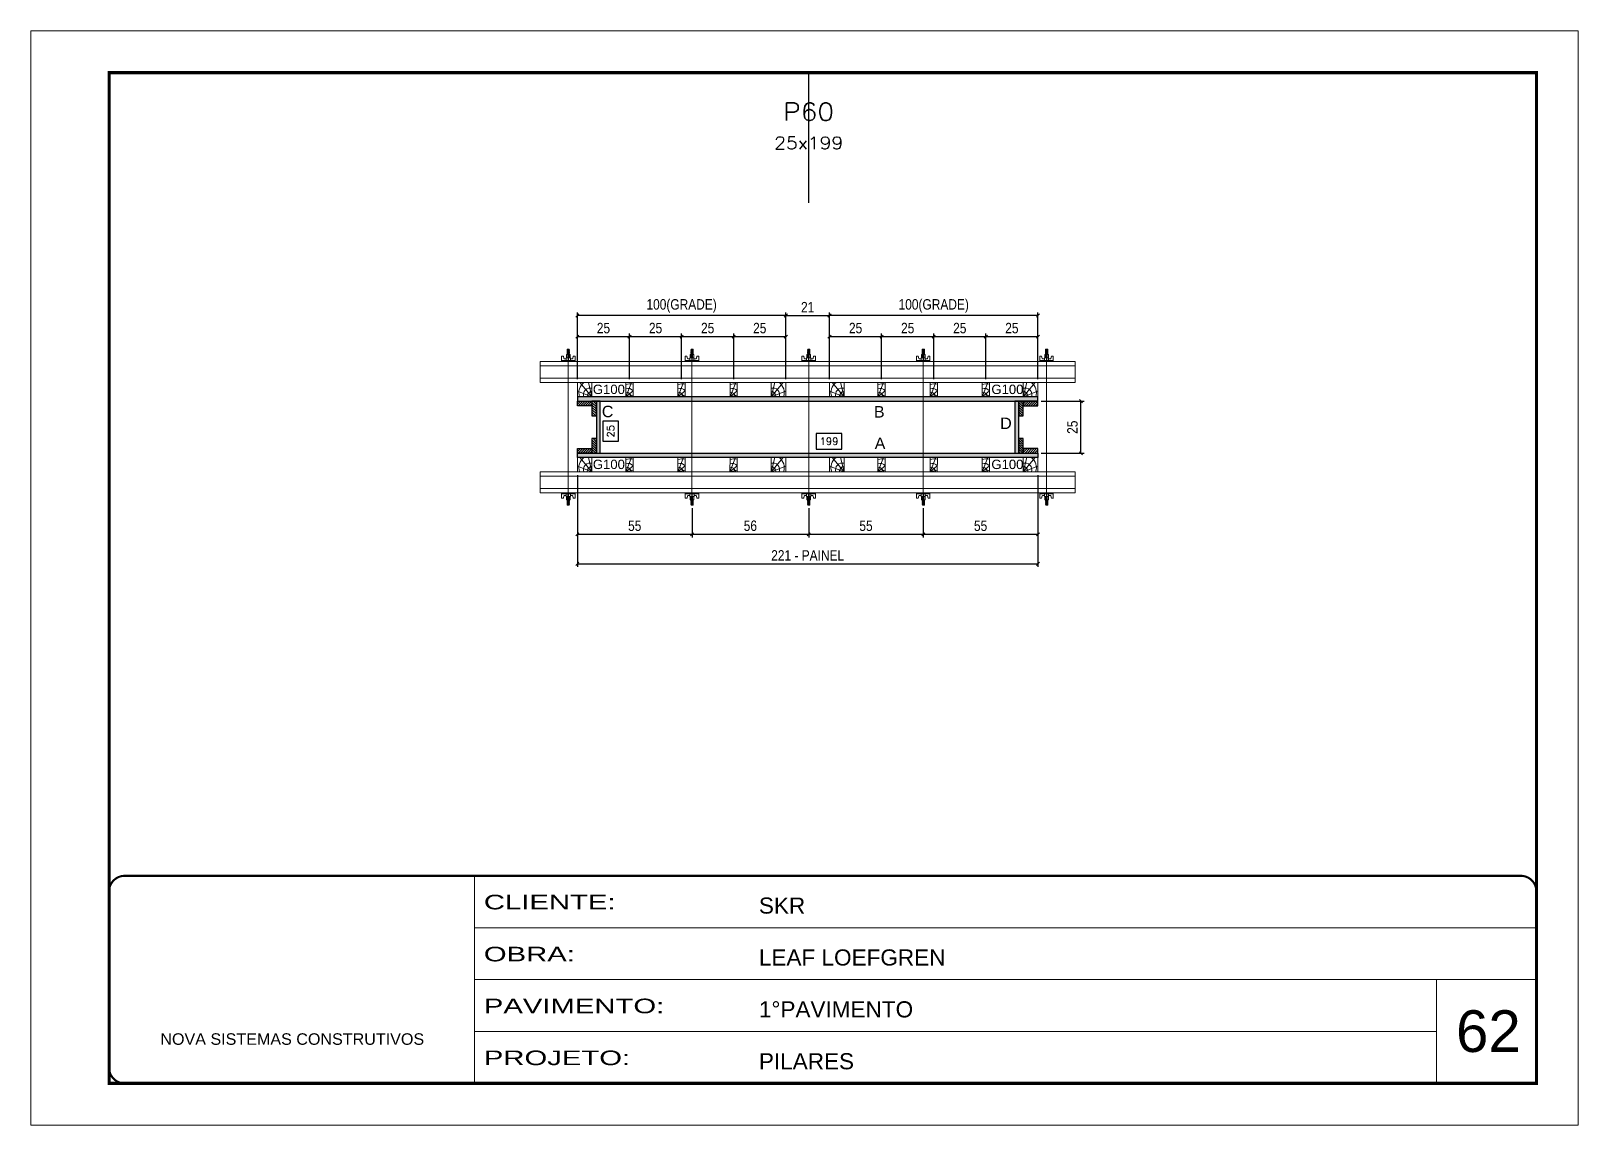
# Model space of a CAD drawing. Extents: x 14400 to 27878, y -21631 to 6985.
# Drawn here: x 15998 to 17483, y -11294 to -10244 of the extents above; entities that cross this region are included whole.
import ezdxf
from ezdxf.enums import TextEntityAlignment as Align

# ---------------------------------------------------------------- set-up
doc = ezdxf.new("R2010")
doc.units = 0
for name, pattern in [('CONTINUO', [0]), ('DASHED', [0.75, 0.5, -0.25]), ('HIDDEN', [0.375, 0.25, -0.125])]:
    doc.linetypes.add(name, pattern=pattern)
for name, color, linetype, lineweight in [('CARIMBO', 255, 'Continuous', 9), ('Folhas', 255, 'Continuous', 9), ('Hachura', 251, 'Continuous', 9), ('Madeira', 126, 'Continuous', 18), ('Perfil Metálico', 224, 'Continuous', 18), ('SARRAFO DE PRESSAO', 251, 'DASHED', 9), ('Texto Seção', 7, 'Continuous', 15)]:
    doc.layers.add(name, color=color, linetype=linetype, lineweight=lineweight)
for name, color, linetype in [('CHAPA', 1, 'Continuous'), ('COTA', 241, 'Continuous'), ('SARRAFO', 251, 'Continuous'), ('Texto de Titulo', 7, 'Continuous'), ('Texto Qtd Sarr', 242, 'Continuous'), ('TEXTO_GERAL', 7, 'Continuous')]:
    doc.layers.add(name, color=color, linetype=linetype)
doc.styles.add('ARIAL', font='arial.ttf')
doc.styles.add('COTA TECNICA 2X', font='techl___.ttf', dxfattribs={"height": 10})
doc.styles.add('ROMANS', font='romans.shx')
doc.styles.add('SANSSERIF', font='sas_____.pfb')
doc.styles.add('Tecnologia', font='')
doc.styles.get('Tecnologia').set_extended_font_data('Forgotten Futurist')
doc.dimstyles.new('SECAO PILAR', dxfattribs={"dimtxt": 10, "dimasz": 3, "dimexe": 3, "dimexo": 3, "dimgap": 3, "dimtad": 1, "dimdec": 1, "dimlfac": 0.5, "dimzin": 12, "dimdsep": 46, "dimtxsty": 'COTA TECNICA 2X', "dimblk1": 'OBLIQUE', "dimblk2": 'OBLIQUE', "dimsah": 1, "dimcen": 0.9, "dimclrd": 256, "dimclre": 256, "dimclrt": 256, "dimadec": 1, "dimazin": 3, "dimtfac": 1, "dimtdec": 1, "dimtmove": 0, "dimatfit": 3, "dimfxl": 1, "dimtolj": 1, "dimtzin": 12, "dimarcsym": 0})
doc.dimstyles.new('SECÇÃO 2', dxfattribs={"dimtxt": 7, "dimasz": 6, "dimexe": 0.18, "dimexo": 2, "dimgap": -4, "dimtad": 3, "dimdec": 1, "dimlfac": 0.5, "dimzin": 12, "dimdsep": 46, "dimtxsty": 'ROMANS', "dimblk": 'ARCHTICK', "dimcen": 0.09, "dimse1": 1, "dimse2": 1, "dimsd1": 1, "dimsd2": 1, "dimclrd": 180, "dimclre": 5, "dimclrt": 1, "dimadec": 0, "dimazin": 3, "dimtfac": 1, "dimtdec": 1, "dimtofl": 0, "dimtmove": 0, "dimatfit": 3, "dimldrblk": 'ARCHTICK', "dimfxl": 1, "dimtolj": 1, "dimtzin": 0, "dimarcsym": 0})

# ---------------------------------------------------------------- blocks, each defined once
blk = doc.blocks.new('9999999999')
at = {"color": 30, "linetype": 'CONTINUO'}
for p, q in [((98564.6, 34230.2), (98564.6, 34429.4)), ((98564.6, 34379.6), (99584, 34379.6)), ((98564.6, 34329.8), (99488, 34329.8)), ((99584, 34329.8), (99488, 34329.8)), ((99488, 34329.8), (99488, 34230.2)), ((98564.6, 34280), (99488, 34280))]:
    blk.add_line(p, q, dxfattribs=at)
at = {"color": 30, "linetype": 'CONTINUO', "const_width": 2}
blk.add_lwpolyline([(99584, 34230.2), (99584, 34414.4, 0.414214), (99569, 34429.4), (98229, 34429.4, 0.414214), (98214, 34414.4), (98214, 34245.2, 0.414214), (98229, 34230.2), (99584, 34230.2)], format="xyb", dxfattribs=at)
at = {"layer": 'Folhas'}
blk.add_lwpolyline([(98139, 34190.2), (99624, 34190.2), (99624, 35240.2), (98139, 35240.2)], close=True, dxfattribs=at)
at = {"layer": 'Folhas', "color": 30, "const_width": 3}
blk.add_lwpolyline([(98214, 34230.2), (99584, 34230.2), (99584, 35200.2), (98214, 35200.2)], close=True, dxfattribs=at)
at = {"color": 7, "linetype": 'Continuous', "ltscale": 5, "style": 'ARIAL'}
for s, height, p in [('SKR', 15.48, (98837.7, 34393.1)), ('LEAF LOEFGREN', 15.483, (98837.7, 34343.3)), ('1°PAVIMENTO', 15.483, (98837.7, 34293.5)), ('NOVA SISTEMAS CONSTRUTIVOS', 11.059, (98263.2, 34267.2)), ('PILARES', 15.48, (98837.7, 34243.7))]:
    blk.add_text(s, height=height, dxfattribs=at).set_placement(p)
at = {"layer": 'Folhas', "color": 7, "style": 'Tecnologia', "width": 1.5}
for s, p in [('CLIENTE:', (98573.7, 34397.2)), ('OBRA:', (98573.7, 34347.3)), ('PAVIMENTO:', (98573.7, 34297.5)), ('PROJETO:', (98573.7, 34247.7))]:
    blk.add_text(s, height=14, dxfattribs=at).set_placement(p)
blk = doc.blocks.new('*D1846')
at = {"layer": 'COTA', "color": 180, "lineweight": -2, "transparency": 16777216}
for p, q in [((16562.4, -10618.4), (16547.4, -10618.4)), ((16547.4, -10618.4), (16547.4, -10637.7)), ((16562.4, -10637.7), (16562.4, -10618.4)), ((16547.4, -10637.7), (16562.4, -10637.7))]:
    blk.add_line(p, q, dxfattribs=at)
at = {"layer": 'Defpoints', "color": 0, "transparency": 16777216}
for p in [(16562.3, -10599.2), (16562.3, -10649.2), (16566.4, -10649.2)]:
    blk.add_point(p, dxfattribs=at)
at = {"layer": 'COTA', "color": 1, "transparency": 16777216, "insert": (16554.9, -10628.1), "char_height": 7, "attachment_point": 5, "rotation": 90, "style": 'ROMANS'}
blk.add_mtext('\\A1;25', dxfattribs=at)
blk = doc.blocks.new('_ArchTick')
at = {"color": 0, "linetype": 'ByBlock', "const_width": 0.15}
blk.add_lwpolyline([(-0.5, -0.5), (0.5, 0.5)], dxfattribs=at)
blk = doc.blocks.new('*D1847')
at = {"layer": 'COTA', "color": 180, "lineweight": -2, "transparency": 16777216}
for p, q in [((16776.8, -10630.2), (16752.1, -10630.2)), ((16752.1, -10630.2), (16752.1, -10645.2)), ((16776.8, -10645.2), (16776.8, -10630.2)), ((16752.1, -10645.2), (16776.8, -10645.2))]:
    blk.add_line(p, q, dxfattribs=at)
at = {"layer": 'Defpoints', "color": 0, "transparency": 16777216}
for p in [(16545, -10649.2), (16943, -10649.2), (16943, -10649.2)]:
    blk.add_point(p, dxfattribs=at)
at = {"layer": 'COTA', "color": 1, "transparency": 16777216, "insert": (16764.5, -10637.7), "char_height": 7, "attachment_point": 5, "style": 'ROMANS'}
blk.add_mtext('\\A1;199', dxfattribs=at)
blk = doc.blocks.new('_Oblique')
at = {"color": 0, "linetype": 'ByBlock', "lineweight": -2}
blk.add_line((-0.5, -0.5), (0.5, 0.5), dxfattribs=at)
blk = doc.blocks.new('*D1848')
at = {"layer": 'COTA', "lineweight": -2, "transparency": 16777216}
for p, q in [((16523, -10670.1), (16523, -10758.3)), ((16965, -10670.1), (16965, -10758.3)), ((16523, -10755.3), (16965, -10755.3))]:
    blk.add_line(p, q, dxfattribs=at)
at = {"layer": 'Defpoints', "color": 0, "transparency": 16777216}
for p in [(16523, -10667.1), (16965, -10667.1), (16965, -10755.3)]:
    blk.add_point(p, dxfattribs=at)
at = {"layer": 'COTA', "lineweight": -2, "transparency": 16777216, "xscale": 3, "yscale": 3, "zscale": 3, "rotation": 180}
blk.add_blockref('_Oblique', (16523, -10755.3), dxfattribs=at)
at = {"layer": 'COTA', "lineweight": -2, "transparency": 16777216, "xscale": 3, "yscale": 3, "zscale": 3}
blk.add_blockref('_Oblique', (16965, -10755.3), dxfattribs=at)
at = {"layer": 'COTA', "transparency": 16777216, "insert": (16744, -10747.2), "char_height": 10, "attachment_point": 5, "style": 'COTA TECNICA 2X'}
blk.add_mtext('\\A1;221 - PAINEL', dxfattribs=at)
blk = doc.blocks.new('*D1849')
at = {"layer": 'COTA', "lineweight": -2, "transparency": 16777216}
for p, q in [((16523, -10670.2), (16523, -10729.9)), ((16633, -10701.9), (16633, -10729.9)), ((16523, -10726.9), (16633, -10726.9))]:
    blk.add_line(p, q, dxfattribs=at)
at = {"layer": 'Defpoints', "color": 0, "transparency": 16777216}
for p in [(16523, -10667.2), (16633, -10698.9), (16633, -10726.9)]:
    blk.add_point(p, dxfattribs=at)
at = {"layer": 'COTA', "lineweight": -2, "transparency": 16777216, "xscale": 3, "yscale": 3, "zscale": 3, "rotation": 180}
blk.add_blockref('_Oblique', (16523, -10726.9), dxfattribs=at)
at = {"layer": 'COTA', "lineweight": -2, "transparency": 16777216, "xscale": 3, "yscale": 3, "zscale": 3}
blk.add_blockref('_Oblique', (16633, -10726.9), dxfattribs=at)
at = {"layer": 'COTA', "transparency": 16777216, "insert": (16578, -10718.8), "char_height": 10, "attachment_point": 5, "style": 'COTA TECNICA 2X'}
blk.add_mtext('\\A1;55', dxfattribs=at)
blk = doc.blocks.new('*D1850')
at = {"layer": 'COTA', "lineweight": -2, "transparency": 16777216}
for p, q in [((16965, -10670.2), (16965, -10729.9)), ((16855, -10701.9), (16855, -10729.9)), ((16855, -10726.9), (16965, -10726.9))]:
    blk.add_line(p, q, dxfattribs=at)
at = {"layer": 'Defpoints', "color": 0, "transparency": 16777216}
for p in [(16965, -10667.2), (16855, -10698.9), (16965, -10726.9)]:
    blk.add_point(p, dxfattribs=at)
at = {"layer": 'COTA', "lineweight": -2, "transparency": 16777216, "xscale": 3, "yscale": 3, "zscale": 3, "rotation": 180}
blk.add_blockref('_Oblique', (16855, -10726.9), dxfattribs=at)
at = {"layer": 'COTA', "lineweight": -2, "transparency": 16777216, "xscale": 3, "yscale": 3, "zscale": 3}
blk.add_blockref('_Oblique', (16965, -10726.9), dxfattribs=at)
at = {"layer": 'COTA', "transparency": 16777216, "insert": (16910, -10718.8), "char_height": 10, "attachment_point": 5, "style": 'COTA TECNICA 2X'}
blk.add_mtext('\\A1;55', dxfattribs=at)
blk = doc.blocks.new('C')
at = {"layer": 'Hachura', "color": 0}
for p, q in [((0, 3.22), (0, -3.22)), ((0.45, 3.22), (0, 3.22)), ((0.46, 3.16), (0, 3.16)), ((0.46, 3.05), (0, 3.05)), ((0.46, 2.88), (0, 2.88)), ((0, 2.75), (0, -1.16)), ((0.46, 2.65), (0, 2.65)), ((0.46, 2.23), (0, 2.23)), ((0.46, 1.51), (0, 1.51)), ((0.39, 0.49), (0.17, 0.49)), ((0.45, -3.23), (0.45, 3.22)), ((0.45, 3.22), (2.58, 3.22)), ((1.74, 0.97), (0.45, 0.97)), ((1.45, 0.1), (0.45, 0.1)), ((1.35, 1.94), (1.35, 0.96)), ((2.58, 2.39), (1.47, 2.09)), ((1.74, -0.97), (1.74, 0.97)), ((1.74, 0.97), (1.74, 0.84)), ((1.74, 0.97), (1.74, 0.84)), ((1.74, 0.84), (3.35, 0.84)), ((3.35, 0.45), (1.74, 0.45)), ((2.58, 3.22), (2.58, 2.39)), ((3.32, 0.84), (3.32, -0.84)), ((3.35, 0.84), (3.35, -0.84)), ((3.68, 0.45), (3.35, 0.45)), ((3.84, -0.52), (3.35, 0.45)), ((3.35, 0.06), (3.67, -0.57)), ((3.68, 0.45), (4.16, -0.52)), ((3.72, 0.5), (4.25, -0.57)), ((4.37, -0.55), (3.83, 0.53)), ((4.15, 0.45), (3.93, 0.45)), ((4.42, -0.52), (3.93, 0.45)), ((4.15, 0.45), (4.26, 0.45)), ((4.26, 0.45), (4.74, -0.52)), ((4.3, 0.5), (4.83, -0.57)), ((4.95, -0.55), (4.41, 0.53)), ((4.51, 0.45), (4.84, 0.45)), ((5, -0.52), (4.51, 0.45)), ((4.84, 0.45), (5.32, -0.52)), ((4.88, 0.5), (5.41, -0.57)), ((5.53, -0.55), (4.99, 0.53)), ((5.58, -0.52), (5.09, 0.45)), ((5.42, 0.45), (5.09, 0.45)), ((5.58, -0.52), (5.09, 0.45)), ((5.42, 0.45), (5.74, -0.19)), ((5.46, 0.5), (5.74, -0.07)), ((5.74, 0.19), (5.57, 0.53)), ((5.74, 0.32), (5.68, 0.45)), ((5.68, 0.45), (5.74, 0.45)), ((5.74, 0.45), (5.9, 0.29)), ((5.74, 0.45), (5.74, -0.52)), ((5.9, -0.36), (5.9, 0.29)), ((0.45, 0), (0, 0)), ((0.46, -1.52), (0, -1.52)), ((0.46, -2.23), (0, -2.23)), ((0.46, -2.65), (0, -2.65)), ((0.46, -2.88), (0, -2.88)), ((0.46, -3.05), (0, -3.05)), ((0.46, -3.16), (0, -3.16)), ((0, -3.22), (2.57, -3.22)), ((0.08, -0.48), (0.29, -0.48)), ((0.29, -0.48), (0.4, -0.48)), ((0.45, 0), (0.45, -0.97)), ((0.45, -0.16), (1.45, -0.16)), ((0.45, -0.65), (0.45, -0.32)), ((0.45, -3.23), (0.45, -0.65)), ((0.45, -0.97), (1.74, -0.97)), ((1.35, -1.94), (1.35, -0.97)), ((2.58, -2.39), (1.47, -2.1)), ((3.35, -0.32), (1.74, -0.32)), ((3.35, -0.84), (1.74, -0.84)), ((2.58, -3.23), (2.58, -2.39)), ((3.35, -0.07), (3.58, -0.52)), ((3.35, -0.52), (3.58, -0.52)), ((3.84, -0.52), (4.16, -0.52)), ((4.42, -0.52), (4.74, -0.52)), ((4.63, -0.52), (4.74, -0.52)), ((5, -0.52), (5.32, -0.52)), ((5.58, -0.52), (5.74, -0.52)), ((5.74, -0.52), (5.9, -0.36)), ((5.74, -0.52), (5.74, -0.52))]:
    blk.add_line(p, q, dxfattribs=at)
for centre, radius, start, end in [((1.52, 1.94), 0.161, 104.74356, 180), ((1.44, -0.03), 0.129, 272.69497, 87.30503), ((3.81, 0.39), 0.143, 25.56881, 154.43119), ((4.39, 0.39), 0.143, 25.56881, 154.43119), ((4.97, 0.39), 0.143, 25.56881, 154.43119), ((5.55, 0.39), 0.143, 25.56881, 154.43119), ((0.17, -0.37), 0.174, 221.74404, 317.85924), ((1.52, -1.94), 0.161, 180, 255.25644), ((3.71, -0.4), 0.174, 222.14076, 318.25596), ((4.29, -0.4), 0.174, 222.14076, 318.25596), ((4.87, -0.4), 0.174, 222.14076, 318.25596), ((5.45, -0.4), 0.174, 222.14076, 318.25596), ((5.61, -0.4), 0.174, 317.85924, 318.25596)]:
    blk.add_arc(centre, radius, start, end, dxfattribs=at)
blk = doc.blocks.new('*D1855')
at = {"layer": 'COTA', "lineweight": -2, "transparency": 16777216}
for p, q in [((16745, -10701.9), (16745, -10729.9)), ((16855, -10701.9), (16855, -10729.9)), ((16745, -10726.9), (16855, -10726.9))]:
    blk.add_line(p, q, dxfattribs=at)
at = {"layer": 'Defpoints', "color": 0, "transparency": 16777216}
for p in [(16745, -10698.9), (16855, -10698.9), (16855, -10726.9)]:
    blk.add_point(p, dxfattribs=at)
at = {"layer": 'COTA', "lineweight": -2, "transparency": 16777216, "xscale": 3, "yscale": 3, "zscale": 3, "rotation": 180}
blk.add_blockref('_Oblique', (16745, -10726.9), dxfattribs=at)
at = {"layer": 'COTA', "lineweight": -2, "transparency": 16777216, "xscale": 3, "yscale": 3, "zscale": 3}
blk.add_blockref('_Oblique', (16855, -10726.9), dxfattribs=at)
at = {"layer": 'COTA', "transparency": 16777216, "insert": (16800, -10718.8), "char_height": 10, "attachment_point": 5, "style": 'COTA TECNICA 2X'}
blk.add_mtext('\\A1;55', dxfattribs=at)
blk = doc.blocks.new('*D1856')
at = {"layer": 'COTA', "lineweight": -2, "transparency": 16777216}
for p, q in [((16968, -10599.2), (17009.3, -10599.2)), ((17006.3, -10649.2), (17006.3, -10599.2)), ((16968, -10649.2), (17009.3, -10649.2))]:
    blk.add_line(p, q, dxfattribs=at)
at = {"layer": 'Defpoints', "color": 0, "transparency": 16777216}
for p in [(16965, -10599.2), (17006.3, -10599.2), (16965, -10649.2)]:
    blk.add_point(p, dxfattribs=at)
at = {"layer": 'COTA', "lineweight": -2, "transparency": 16777216, "xscale": 3, "yscale": 3, "zscale": 3}
for p, rotation in [((17006.3, -10599.2), 90), ((17006.3, -10649.2), 270)]:
    blk.add_blockref('_Oblique', p, dxfattribs=dict(at, rotation=rotation))
at = {"layer": 'COTA', "transparency": 16777216, "insert": (16998.2, -10624.2), "char_height": 10, "attachment_point": 5, "rotation": 90, "style": 'COTA TECNICA 2X'}
blk.add_mtext('\\A1;25', dxfattribs=at)
blk = doc.blocks.new('*D1857')
at = {"layer": 'COTA', "lineweight": -2, "transparency": 16777216}
for p, q in [((16633, -10701.9), (16633, -10729.9)), ((16745, -10701.9), (16745, -10729.9)), ((16633, -10726.9), (16745, -10726.9))]:
    blk.add_line(p, q, dxfattribs=at)
at = {"layer": 'Defpoints', "color": 0, "transparency": 16777216}
for p in [(16633, -10698.9), (16745, -10698.9), (16745, -10726.9)]:
    blk.add_point(p, dxfattribs=at)
at = {"layer": 'COTA', "lineweight": -2, "transparency": 16777216, "xscale": 3, "yscale": 3, "zscale": 3, "rotation": 180}
blk.add_blockref('_Oblique', (16633, -10726.9), dxfattribs=at)
at = {"layer": 'COTA', "lineweight": -2, "transparency": 16777216, "xscale": 3, "yscale": 3, "zscale": 3}
blk.add_blockref('_Oblique', (16745, -10726.9), dxfattribs=at)
at = {"layer": 'COTA', "transparency": 16777216, "insert": (16689, -10718.8), "char_height": 10, "attachment_point": 5, "style": 'COTA TECNICA 2X'}
blk.add_mtext('\\A1;56', dxfattribs=at)
blk = doc.blocks.new('PONTALETE')
at = {"layer": 'Madeira'}
for q in [(2.71, 7), (7, 5.76), (7, 1.74)]:
    blk.add_line((0, 0), q, dxfattribs=at)
blk.add_lwpolyline([(0, 0), (7, 0), (7, 7), (0, 7)], close=True, dxfattribs=at)
for centre, radius, start, end in [((2.04, 0.06), 6.23, 37.28179, 109.09128), ((1.09, 0.9), 3.19, 343.60304, 109.98471), ((-0.21, -0.78), 3.09, 14.63219, 86.0383)]:
    blk.add_arc(centre, radius, start, end, dxfattribs=at)
blk = doc.blocks.new('MEIO PONTALETE')
at = {"layer": 'Madeira'}
for q in [(2.71, 7), (3.5, 2.88), (3.5, 0.87)]:
    blk.add_line((0, 0), q, dxfattribs=at)
blk.add_lwpolyline([(0, 0), (3.5, 0), (3.5, 7), (0, 7)], close=True, dxfattribs=at)
for centre, radius, start, end in [((2.04, 0.06), 6.23, 76.44987, 109.09128), ((1.09, 0.9), 3.19, 40.90626, 109.98471), ((-0.21, -0.78), 3.09, 14.63219, 86.0383)]:
    blk.add_arc(centre, radius, start, end, dxfattribs=at)
blk = doc.blocks.new('*D1851')
at = {"layer": 'COTA', "lineweight": -2, "transparency": 16777216}
for p, q in [((16765, -10578.1), (16765, -10534.2)), ((16765, -10537.2), (16815, -10537.2)), ((16815, -10578.2), (16815, -10534.2))]:
    blk.add_line(p, q, dxfattribs=at)
at = {"layer": 'Defpoints', "color": 0, "transparency": 16777216}
for p in [(16815, -10537.2), (16765, -10581.1), (16815, -10581.2)]:
    blk.add_point(p, dxfattribs=at)
at = {"layer": 'COTA', "lineweight": -2, "transparency": 16777216, "xscale": 3, "yscale": 3, "zscale": 3, "rotation": 180}
blk.add_blockref('_Oblique', (16765, -10537.2), dxfattribs=at)
at = {"layer": 'COTA', "lineweight": -2, "transparency": 16777216, "xscale": 3, "yscale": 3, "zscale": 3}
blk.add_blockref('_Oblique', (16815, -10537.2), dxfattribs=at)
at = {"layer": 'COTA', "transparency": 16777216, "insert": (16790, -10529.1), "char_height": 10, "attachment_point": 5, "style": 'COTA TECNICA 2X'}
blk.add_mtext('\\A1;25', dxfattribs=at)
blk = doc.blocks.new('*D1852')
at = {"layer": 'COTA', "lineweight": -2, "transparency": 16777216}
for p, q in [((16765, -10578.1), (16765, -10514)), ((16965, -10517), (16765, -10517)), ((16965, -10578.2), (16965, -10514))]:
    blk.add_line(p, q, dxfattribs=at)
at = {"layer": 'Defpoints', "color": 0, "transparency": 16777216}
for p in [(16765, -10517), (16765, -10581.1), (16965, -10581.2)]:
    blk.add_point(p, dxfattribs=at)
at = {"layer": 'COTA', "lineweight": -2, "transparency": 16777216, "xscale": 3, "yscale": 3, "zscale": 3, "rotation": 180}
blk.add_blockref('_Oblique', (16765, -10517), dxfattribs=at)
at = {"layer": 'COTA', "lineweight": -2, "transparency": 16777216, "xscale": 3, "yscale": 3, "zscale": 3}
blk.add_blockref('_Oblique', (16965, -10517), dxfattribs=at)
at = {"layer": 'COTA', "transparency": 16777216, "insert": (16865, -10507.8), "char_height": 10, "attachment_point": 5, "style": 'COTA TECNICA 2X'}
blk.add_mtext('\\A1;100(GRADE)', dxfattribs=at)
blk = doc.blocks.new('*D1858')
at = {"layer": 'COTA', "lineweight": -2, "transparency": 16777216}
for p, q in [((16815, -10578.2), (16815, -10534.2)), ((16815, -10537.2), (16865, -10537.2)), ((16865, -10578.2), (16865, -10534.2))]:
    blk.add_line(p, q, dxfattribs=at)
at = {"layer": 'Defpoints', "color": 0, "transparency": 16777216}
for p in [(16865, -10537.2), (16815, -10581.2), (16865, -10581.2)]:
    blk.add_point(p, dxfattribs=at)
at = {"layer": 'COTA', "lineweight": -2, "transparency": 16777216, "xscale": 3, "yscale": 3, "zscale": 3, "rotation": 180}
blk.add_blockref('_Oblique', (16815, -10537.2), dxfattribs=at)
at = {"layer": 'COTA', "lineweight": -2, "transparency": 16777216, "xscale": 3, "yscale": 3, "zscale": 3}
blk.add_blockref('_Oblique', (16865, -10537.2), dxfattribs=at)
at = {"layer": 'COTA', "transparency": 16777216, "insert": (16840, -10529.1), "char_height": 10, "attachment_point": 5, "style": 'COTA TECNICA 2X'}
blk.add_mtext('\\A1;25', dxfattribs=at)
blk = doc.blocks.new('*D1859')
at = {"layer": 'COTA', "lineweight": -2, "transparency": 16777216}
for p, q in [((16865, -10578.2), (16865, -10534.2)), ((16865, -10537.2), (16915, -10537.2)), ((16915, -10578.2), (16915, -10534.2))]:
    blk.add_line(p, q, dxfattribs=at)
at = {"layer": 'Defpoints', "color": 0, "transparency": 16777216}
for p in [(16915, -10537.2), (16865, -10581.2), (16915, -10581.2)]:
    blk.add_point(p, dxfattribs=at)
at = {"layer": 'COTA', "lineweight": -2, "transparency": 16777216, "xscale": 3, "yscale": 3, "zscale": 3, "rotation": 180}
blk.add_blockref('_Oblique', (16865, -10537.2), dxfattribs=at)
at = {"layer": 'COTA', "lineweight": -2, "transparency": 16777216, "xscale": 3, "yscale": 3, "zscale": 3}
blk.add_blockref('_Oblique', (16915, -10537.2), dxfattribs=at)
at = {"layer": 'COTA', "transparency": 16777216, "insert": (16890, -10529.1), "char_height": 10, "attachment_point": 5, "style": 'COTA TECNICA 2X'}
blk.add_mtext('\\A1;25', dxfattribs=at)
blk = doc.blocks.new('*D1860')
at = {"layer": 'COTA', "lineweight": -2, "transparency": 16777216}
for p, q in [((16915, -10578.2), (16915, -10534.2)), ((16915, -10537.2), (16965, -10537.2)), ((16965, -10578.2), (16965, -10534.2))]:
    blk.add_line(p, q, dxfattribs=at)
at = {"layer": 'Defpoints', "color": 0, "transparency": 16777216}
for p in [(16965, -10537.2), (16915, -10581.2), (16965, -10581.2)]:
    blk.add_point(p, dxfattribs=at)
at = {"layer": 'COTA', "lineweight": -2, "transparency": 16777216, "xscale": 3, "yscale": 3, "zscale": 3, "rotation": 180}
blk.add_blockref('_Oblique', (16915, -10537.2), dxfattribs=at)
at = {"layer": 'COTA', "lineweight": -2, "transparency": 16777216, "xscale": 3, "yscale": 3, "zscale": 3}
blk.add_blockref('_Oblique', (16965, -10537.2), dxfattribs=at)
at = {"layer": 'COTA', "transparency": 16777216, "insert": (16940, -10529.1), "char_height": 10, "attachment_point": 5, "style": 'COTA TECNICA 2X'}
blk.add_mtext('\\A1;25', dxfattribs=at)
blk = doc.blocks.new('*D1853')
at = {"layer": 'COTA', "lineweight": -2, "transparency": 16777216}
for p, q in [((16523, -10578.1), (16523, -10534.2)), ((16523, -10537.2), (16573, -10537.2)), ((16573, -10578.2), (16573, -10534.2))]:
    blk.add_line(p, q, dxfattribs=at)
at = {"layer": 'Defpoints', "color": 0, "transparency": 16777216}
for p in [(16573, -10537.2), (16523, -10581.1), (16573, -10581.2)]:
    blk.add_point(p, dxfattribs=at)
at = {"layer": 'COTA', "lineweight": -2, "transparency": 16777216, "xscale": 3, "yscale": 3, "zscale": 3, "rotation": 180}
blk.add_blockref('_Oblique', (16523, -10537.2), dxfattribs=at)
at = {"layer": 'COTA', "lineweight": -2, "transparency": 16777216, "xscale": 3, "yscale": 3, "zscale": 3}
blk.add_blockref('_Oblique', (16573, -10537.2), dxfattribs=at)
at = {"layer": 'COTA', "transparency": 16777216, "insert": (16548, -10529.1), "char_height": 10, "attachment_point": 5, "style": 'COTA TECNICA 2X'}
blk.add_mtext('\\A1;25', dxfattribs=at)
blk = doc.blocks.new('*D1854')
at = {"layer": 'COTA', "lineweight": -2, "transparency": 16777216}
for p, q in [((16523, -10578.1), (16523, -10514)), ((16723, -10517), (16523, -10517)), ((16723, -10578.2), (16723, -10514))]:
    blk.add_line(p, q, dxfattribs=at)
at = {"layer": 'Defpoints', "color": 0, "transparency": 16777216}
for p in [(16523, -10517), (16523, -10581.1), (16723, -10581.2)]:
    blk.add_point(p, dxfattribs=at)
at = {"layer": 'COTA', "lineweight": -2, "transparency": 16777216, "xscale": 3, "yscale": 3, "zscale": 3, "rotation": 180}
blk.add_blockref('_Oblique', (16523, -10517), dxfattribs=at)
at = {"layer": 'COTA', "lineweight": -2, "transparency": 16777216, "xscale": 3, "yscale": 3, "zscale": 3}
blk.add_blockref('_Oblique', (16723, -10517), dxfattribs=at)
at = {"layer": 'COTA', "transparency": 16777216, "insert": (16623, -10507.8), "char_height": 10, "attachment_point": 5, "style": 'COTA TECNICA 2X'}
blk.add_mtext('\\A1;100(GRADE)', dxfattribs=at)
blk = doc.blocks.new('*D1861')
at = {"layer": 'COTA', "lineweight": -2, "transparency": 16777216}
for p, q in [((16573, -10578.2), (16573, -10534.2)), ((16573, -10537.2), (16623, -10537.2)), ((16623, -10578.2), (16623, -10534.2))]:
    blk.add_line(p, q, dxfattribs=at)
at = {"layer": 'Defpoints', "color": 0, "transparency": 16777216}
for p in [(16623, -10537.2), (16573, -10581.2), (16623, -10581.2)]:
    blk.add_point(p, dxfattribs=at)
at = {"layer": 'COTA', "lineweight": -2, "transparency": 16777216, "xscale": 3, "yscale": 3, "zscale": 3, "rotation": 180}
blk.add_blockref('_Oblique', (16573, -10537.2), dxfattribs=at)
at = {"layer": 'COTA', "lineweight": -2, "transparency": 16777216, "xscale": 3, "yscale": 3, "zscale": 3}
blk.add_blockref('_Oblique', (16623, -10537.2), dxfattribs=at)
at = {"layer": 'COTA', "transparency": 16777216, "insert": (16598, -10529.1), "char_height": 10, "attachment_point": 5, "style": 'COTA TECNICA 2X'}
blk.add_mtext('\\A1;25', dxfattribs=at)
blk = doc.blocks.new('*D1862')
at = {"layer": 'COTA', "lineweight": -2, "transparency": 16777216}
for p, q in [((16623, -10578.2), (16623, -10534.2)), ((16623, -10537.2), (16673, -10537.2)), ((16673, -10578.2), (16673, -10534.2))]:
    blk.add_line(p, q, dxfattribs=at)
at = {"layer": 'Defpoints', "color": 0, "transparency": 16777216}
for p in [(16673, -10537.2), (16623, -10581.2), (16673, -10581.2)]:
    blk.add_point(p, dxfattribs=at)
at = {"layer": 'COTA', "lineweight": -2, "transparency": 16777216, "xscale": 3, "yscale": 3, "zscale": 3, "rotation": 180}
blk.add_blockref('_Oblique', (16623, -10537.2), dxfattribs=at)
at = {"layer": 'COTA', "lineweight": -2, "transparency": 16777216, "xscale": 3, "yscale": 3, "zscale": 3}
blk.add_blockref('_Oblique', (16673, -10537.2), dxfattribs=at)
at = {"layer": 'COTA', "transparency": 16777216, "insert": (16648, -10529.1), "char_height": 10, "attachment_point": 5, "style": 'COTA TECNICA 2X'}
blk.add_mtext('\\A1;25', dxfattribs=at)
blk = doc.blocks.new('*D1863')
at = {"layer": 'COTA', "lineweight": -2, "transparency": 16777216}
for p, q in [((16673, -10578.2), (16673, -10534.2)), ((16673, -10537.2), (16723, -10537.2)), ((16723, -10578.2), (16723, -10534.2))]:
    blk.add_line(p, q, dxfattribs=at)
at = {"layer": 'Defpoints', "color": 0, "transparency": 16777216}
for p in [(16723, -10537.2), (16673, -10581.2), (16723, -10581.2)]:
    blk.add_point(p, dxfattribs=at)
at = {"layer": 'COTA', "lineweight": -2, "transparency": 16777216, "xscale": 3, "yscale": 3, "zscale": 3, "rotation": 180}
blk.add_blockref('_Oblique', (16673, -10537.2), dxfattribs=at)
at = {"layer": 'COTA', "lineweight": -2, "transparency": 16777216, "xscale": 3, "yscale": 3, "zscale": 3}
blk.add_blockref('_Oblique', (16723, -10537.2), dxfattribs=at)
at = {"layer": 'COTA', "transparency": 16777216, "insert": (16698, -10529.1), "char_height": 10, "attachment_point": 5, "style": 'COTA TECNICA 2X'}
blk.add_mtext('\\A1;25', dxfattribs=at)
blk = doc.blocks.new('*D1864')
at = {"layer": 'COTA', "lineweight": -2, "transparency": 16777216}
for p, q in [((16723, -10578.2), (16723, -10514)), ((16723, -10517), (16765, -10517)), ((16765, -10578.1), (16765, -10514))]:
    blk.add_line(p, q, dxfattribs=at)
at = {"layer": 'Defpoints', "color": 0, "transparency": 16777216}
for p in [(16765, -10517), (16723, -10581.2), (16765, -10581.1)]:
    blk.add_point(p, dxfattribs=at)
at = {"layer": 'COTA', "lineweight": -2, "transparency": 16777216, "xscale": 3, "yscale": 3, "zscale": 3, "rotation": 180}
blk.add_blockref('_Oblique', (16723, -10517), dxfattribs=at)
at = {"layer": 'COTA', "lineweight": -2, "transparency": 16777216, "xscale": 3, "yscale": 3, "zscale": 3}
blk.add_blockref('_Oblique', (16765, -10517), dxfattribs=at)
at = {"layer": 'COTA', "transparency": 16777216, "insert": (16744, -10509), "char_height": 10, "attachment_point": 5, "style": 'COTA TECNICA 2X'}
blk.add_mtext('\\A1;21', dxfattribs=at)
blk = doc.blocks.new('titulo1')
at = {"layer": 'Defpoints', "color": 252, "linetype": 'HIDDEN', "ltscale": 2}
blk.add_line((0, 0), (0, 125), dxfattribs=at)
at = {"layer": 'Defpoints', "style": 'ROMANS', "oblique": 15}
blk.add_attdef('FOLHA', text='', height=10, dxfattribs=at).set_placement((0, 15.6), align=Align.MIDDLE_CENTER)
at = {"layer": 'Texto Qtd Sarr', "color": 3, "style": 'ROMANS', "oblique": 15}
for tag, height, p in [('TITULO', 17, (0, 71.4)), ('SEÇÃO', 12, (0, 41.5))]:
    blk.add_attdef(tag, text='', height=height, dxfattribs=at).set_placement(p, align=Align.MIDDLE_CENTER)

msp = doc.modelspace()

# ---------------------------------------------------------------- hatches: boundary and pattern name
at = {"layer": 'Hachura'}
h = msp.add_hatch(color=256, dxfattribs=at)
h.dxf.hatch_style = 1
h.paths.add_polyline_path([(16964.97, -10599.15), (16964.97, -10595.15), (16522.97, -10595.15), (16522.97, -10599.15)])
h = msp.add_hatch(dxfattribs=at)
h.set_pattern_fill('ANSI31', color=256, scale=0.5, angle=180, style=0)
h.set_pattern_definition([(225, (7399.015, -33494.9595), (1.12253202, -1.12253202), [])])
h.paths.add_polyline_path([(16536.97, -10603.55), (16536.97, -10599.15), (16522.97, -10599.15), (16522.97, -10603.55)])
h = msp.add_hatch(dxfattribs=at)
h.set_pattern_fill('ANSI31', color=256, scale=0.5, angle=270, style=0)
h.set_pattern_definition([(315, (39432.775, -20102.1032), (1.12253202, 1.12253202), [])])
h.paths.add_polyline_path([(16541.37, -10613.15), (16536.97, -10613.15), (16536.97, -10599.15), (16541.37, -10599.15)])
h = msp.add_hatch(color=256, dxfattribs=at)
h.dxf.hatch_style = 1
h.paths.add_polyline_path([(16541.37, -10649.15), (16544.97, -10649.15), (16544.97, -10599.15), (16541.37, -10599.15)])
h = msp.add_hatch(color=256, dxfattribs=at)
h.dxf.hatch_style = 1
h.paths.add_polyline_path([(16942.97, -10649.15), (16946.57, -10649.15), (16946.57, -10599.15), (16942.97, -10599.15)])
h = msp.add_hatch(dxfattribs=at)
h.set_pattern_fill('ANSI31', color=256, scale=0.5, angle=270, style=0)
h.set_pattern_definition([(315, (39842.375, -20102.1032), (1.12253202, 1.12253202), [])])
h.paths.add_polyline_path([(16950.97, -10613.15), (16946.57, -10613.15), (16946.57, -10599.15), (16950.97, -10599.15)])
h = msp.add_hatch(dxfattribs=at)
h.set_pattern_fill('ANSI31', color=256, scale=0.5, angle=180, style=0)
h.set_pattern_definition([(225, (7827.015, -33528.5595), (1.12253202, -1.12253202), [])])
h.paths.add_polyline_path([(16964.97, -10599.15), (16964.97, -10603.55), (16950.97, -10603.55), (16950.97, -10599.15)])
h = msp.add_hatch(dxfattribs=at)
h.set_pattern_fill('ANSI31', color=256, scale=0.5, angle=180, style=0)
h.set_pattern_definition([(225, (7399.015, -33540.5595), (1.12253202, -1.12253202), [])])
h.paths.add_polyline_path([(16536.97, -10649.15), (16536.97, -10644.75), (16522.97, -10644.75), (16522.97, -10649.15)])
h = msp.add_hatch(dxfattribs=at)
h.set_pattern_fill('ANSI31', color=256, scale=0.5, angle=270, style=0)
h.set_pattern_definition([(315, (39432.775, -20138.1032), (1.12253202, 1.12253202), [])])
h.paths.add_polyline_path([(16541.37, -10649.15), (16536.97, -10649.15), (16536.97, -10635.15), (16541.37, -10635.15)])
h = msp.add_hatch(dxfattribs=at)
h.set_pattern_fill('ANSI31', color=256, scale=0.5, angle=270, style=0)
h.set_pattern_definition([(315, (39842.375, -20138.1032), (1.12253202, 1.12253202), [])])
h.paths.add_polyline_path([(16950.97, -10649.15), (16946.57, -10649.15), (16946.57, -10635.15), (16950.97, -10635.15)])
h = msp.add_hatch(dxfattribs=at)
h.set_pattern_fill('ANSI31', color=256, scale=0.5, angle=180, style=0)
h.set_pattern_definition([(225, (7462.015, -33540.5595), (1.12253202, -1.12253202), [])])
h.paths.add_polyline_path([(16950.97, -10649.15), (16950.97, -10644.75), (16964.97, -10644.75), (16964.97, -10649.15)])
h = msp.add_hatch(color=256, dxfattribs=at)
h.dxf.hatch_style = 1
h.paths.add_polyline_path([(16964.97, -10649.15), (16964.97, -10653.15), (16522.97, -10653.15), (16522.97, -10649.15)])

# ---------------------------------------------------------------- linework, layer by layer
at = {"layer": 'CHAPA'}
for points in [[(16964.97, -10599.15), (16964.97, -10595.15), (16522.97, -10595.15), (16522.97, -10599.15)], [(16541.37, -10649.15), (16544.97, -10649.15), (16544.97, -10599.15), (16541.37, -10599.15)], [(16942.97, -10649.15), (16946.57, -10649.15), (16946.57, -10599.15), (16942.97, -10599.15)], [(16964.97, -10649.15), (16964.97, -10653.15), (16522.97, -10653.15), (16522.97, -10649.15)]]:
    msp.add_lwpolyline(points, close=True, dxfattribs=at)
at = {"layer": 'Hachura'}
for p, q in [((16514.28, -10697.92), (16514.28, -10554.18)), ((16632.97, -10697.92), (16632.97, -10554.18)), ((16744.97, -10697.92), (16744.97, -10554.18)), ((16854.97, -10697.92), (16854.97, -10554.18)), ((16973.36, -10697.92), (16973.36, -10554.18))]:
    msp.add_line(p, q, dxfattribs=at)
at = {"layer": 'Madeira'}
for points in [[(16522.97, -10595.15), (16522.98, -10581.15), (16722.98, -10581.15), (16722.96, -10595.15)], [(16764.97, -10595.15), (16764.99, -10581.15), (16964.98, -10581.15), (16964.97, -10595.15)], [(16522.95, -10667.14), (16522.97, -10653.14), (16722.96, -10653.14), (16722.94, -10667.14)], [(16764.96, -10667.14), (16764.97, -10653.14), (16964.97, -10653.14), (16964.95, -10667.14)]]:
    msp.add_lwpolyline(points, close=True, dxfattribs=at)
at = {"layer": 'Perfil Metálico'}
for p, q in [((17000.68, -10565.21), (16487.25, -10565.21)), ((17000.68, -10577.21), (16487.25, -10577.21)), ((17000.68, -10671.15), (16487.25, -10671.15)), ((17000.68, -10683.15), (16487.25, -10683.15))]:
    msp.add_line(p, q, dxfattribs=at)
for points in [[(17000.68, -10581.15), (17000.68, -10561.15), (16487.25, -10561.21), (16487.25, -10581.21)], [(16487.25, -10667.15), (16487.25, -10687.15), (17000.68, -10687.09), (17000.68, -10667.09)]]:
    msp.add_lwpolyline(points, close=True, dxfattribs=at)
at = {"layer": 'SARRAFO'}
for points in [[(16522.97, -10599.15), (16536.97, -10599.15), (16536.97, -10603.55), (16522.97, -10603.55)], [(16522.97, -10599.15), (16536.97, -10599.15), (16536.97, -10603.55), (16522.97, -10603.55)], [(16536.97, -10599.15), (16536.97, -10613.15), (16541.37, -10613.15), (16541.37, -10599.15)], [(16536.97, -10599.15), (16536.97, -10613.15), (16541.37, -10613.15), (16541.37, -10599.15)], [(16946.57, -10599.15), (16946.57, -10613.15), (16950.97, -10613.15), (16950.97, -10599.15)], [(16946.57, -10599.15), (16946.57, -10613.15), (16950.97, -10613.15), (16950.97, -10599.15)], [(16950.97, -10603.55), (16964.97, -10603.55), (16964.97, -10599.15), (16950.97, -10599.15)], [(16950.97, -10603.55), (16964.97, -10603.55), (16964.97, -10599.15), (16950.97, -10599.15)], [(16522.97, -10644.75), (16536.97, -10644.75), (16536.97, -10649.15), (16522.97, -10649.15)], [(16522.97, -10644.75), (16536.97, -10644.75), (16536.97, -10649.15), (16522.97, -10649.15)], [(16536.97, -10635.15), (16536.97, -10649.15), (16541.37, -10649.15), (16541.37, -10635.15)], [(16536.97, -10635.15), (16536.97, -10649.15), (16541.37, -10649.15), (16541.37, -10635.15)], [(16946.57, -10635.15), (16946.57, -10649.15), (16950.97, -10649.15), (16950.97, -10635.15)], [(16946.57, -10635.15), (16946.57, -10649.15), (16950.97, -10649.15), (16950.97, -10635.15)], [(16964.97, -10644.75), (16950.97, -10644.75), (16950.97, -10649.15), (16964.97, -10649.15)], [(16964.97, -10644.75), (16950.97, -10644.75), (16950.97, -10649.15), (16964.97, -10649.15)]]:
    msp.add_lwpolyline(points, close=True, dxfattribs=at)

# ---------------------------------------------------------------- block references
at = {"layer": 'Hachura', "linetype": 'Continuous', "yscale": 2, "zscale": 2}
for p, xscale, rotation in [((16514.29, -10561.18), -2, 270), ((16632.96, -10561.18), 2, 90.00000000000001), ((16744.96, -10561.18), 2, 90.00000000000001), ((16854.96, -10561.18), 2, 90.00000000000001), ((16973.35, -10561.18), 2, 90.00000000000001), ((16514.28, -10687.12), 2, 270), ((16632.97, -10687.12), -2, 90), ((16744.97, -10687.12), -2, 90), ((16854.97, -10687.12), -2, 90), ((16973.36, -10687.12), -2, 90)]:
    msp.add_blockref('C', p, dxfattribs=dict(at, xscale=xscale, rotation=rotation))
at = {"layer": 'Madeira'}
for name, p, xscale, yscale, zscale, rotation in [('PONTALETE', (16536.97, -10595.16), 2, 2, 2, 89.93708930310329), ('MEIO PONTALETE', (16569.47, -10595.15), 1.999999997962732, 1.999999997962732, 1.999999997962732, 359.9370893031033), ('MEIO PONTALETE', (16619.47, -10595.15), 1.999999997962732, 1.999999997962732, 1.999999997962732, 359.9370893031033), ('MEIO PONTALETE', (16669.47, -10595.15), 1.999999997962732, 1.999999997962732, 1.999999997962732, 359.9370893031033), ('PONTALETE', (16708.96, -10595.14), -2, 2, 2, 269.9370893031033), ('PONTALETE', (16778.97, -10595.16), 2, 2, 2, 89.93708930310329), ('MEIO PONTALETE', (16811.47, -10595.15), 1.999999997962732, 1.999999997962732, 1.999999997962732, 359.9370893031033), ('MEIO PONTALETE', (16861.47, -10595.15), 1.999999997962732, 1.999999997962732, 1.999999997962732, 359.9370893031033), ('MEIO PONTALETE', (16911.47, -10595.15), 1.999999997962732, 1.999999997962732, 1.999999997962732, 359.9370893031033), ('PONTALETE', (16950.97, -10595.14), -2, 2, 2, 269.9370893031033), ('PONTALETE', (16536.95, -10667.14), 2, 2, 2, 89.93708930310329), ('MEIO PONTALETE', (16569.45, -10667.13), 1.999999997962732, 1.999999997962732, 1.999999997962732, 359.9370893031033), ('MEIO PONTALETE', (16619.45, -10667.13), 1.999999997962732, 1.999999997962732, 1.999999997962732, 359.9370893031033), ('MEIO PONTALETE', (16669.45, -10667.13), 1.999999997962732, 1.999999997962732, 1.999999997962732, 359.9370893031033), ('PONTALETE', (16708.94, -10667.12), -2, 2, 2, 269.9370893031033), ('PONTALETE', (16778.96, -10667.14), 2, 2, 2, 89.93708930310329), ('MEIO PONTALETE', (16811.46, -10667.13), 1.999999997962732, 1.999999997962732, 1.999999997962732, 359.9370893031033), ('MEIO PONTALETE', (16861.46, -10667.13), 1.999999997962732, 1.999999997962732, 1.999999997962732, 359.9370893031033), ('MEIO PONTALETE', (16911.46, -10667.13), 1.999999997962732, 1.999999997962732, 1.999999997962732, 359.9370893031033), ('PONTALETE', (16950.95, -10667.12), -2, 2, 2, 269.9370893031033)]:
    msp.add_blockref(name, p, dxfattribs=dict(at, xscale=xscale, yscale=yscale, zscale=zscale, rotation=rotation))
at = {"layer": 'SARRAFO DE PRESSAO', "color": 6, "linetype": 'ByBlock'}
msp.add_blockref('9999999999', (-82140.51, -45484.1), dxfattribs=at)
at = {"layer": 'Texto Seção'}
ref = msp.add_blockref('titulo1', (16744.97, -10408.9), dxfattribs=at)
ref.add_attrib('TITULO', 'P60', dxfattribs={"layer": 'Texto de Titulo', "color": 7, "height": 17, "style": 'ROMANS', "width": 1.1}).set_placement((16744.97, -10321.4), align=Align.MIDDLE_CENTER)
ref.add_attrib('SEÇÃO', '25x199', dxfattribs={"layer": 'Texto de Titulo', "color": 7, "height": 12, "style": 'ROMANS', "width": 1.1}).set_placement((16744.97, -10351.4), align=Align.MIDDLE_CENTER)

# ---------------------------------------------------------------- texts
at = {"layer": 'CARIMBO', "style": 'ARIAL'}
msp.add_text('62', height=40, dxfattribs=at).set_placement((17366.33, -11223.76))
at = {"layer": 'TEXTO_GERAL', "color": 0, "linetype": 'Continuous', "style": 'SANSSERIF'}
for p in [(16537.82, -10587.85), (16920.37, -10587.85), (16537.81, -10659.84), (16920.35, -10659.84)]:
    msp.add_text('G100', height=9, dxfattribs=at).set_placement(p, align=Align.MIDDLE_LEFT)
at = {"layer": 'TEXTO_GERAL', "style": 'ARIAL'}
for s, p in [('C', (16551.98, -10609.1)), ('B', (16812.73, -10609.4)), ('D', (16934.33, -10620.43)), ('A', (16813.48, -10639.63))]:
    msp.add_text(s, height=11, dxfattribs=at).set_placement(p, align=Align.MIDDLE_CENTER)

# ---------------------------------------------------------------- dimensions: what is measured, and where the dimension line sits
at = {"layer": 'COTA'}
for base, p1, p2, text, picture, middle in [((16522.98, -10517.02), (16722.98, -10581.17), (16522.98, -10581.14), '<>(GRADE)', '*D1854', (16622.98, -10507.8)), ((16764.99, -10517.02), (16964.98, -10581.17), (16764.99, -10581.14), '<>(GRADE)', '*D1852', (16864.99, -10507.8)), ((16964.97, -10755.31), (16522.97, -10667.14), (16964.97, -10667.1), '<> - PAINEL', '*D1848', (16743.97, -10747.24))]:
    dim = msp.add_linear_dim(base=base, p1=p1, p2=p2, text=text, dimstyle='SECAO PILAR', dxfattribs=at)
    dim.commit()
    dim.dimension.update_dxf_attribs({"geometry": picture, "text_midpoint": middle})
for base, p1, p2, picture, middle in [((16764.99, -10517.02), (16722.98, -10581.18), (16764.99, -10581.14), '*D1864', (16743.98, -10508.96)), ((16572.98, -10537.21), (16522.98, -10581.14), (16572.98, -10581.15), '*D1853', (16547.98, -10529.1)), ((16622.98, -10537.21), (16572.98, -10581.15), (16622.98, -10581.15), '*D1861', (16597.98, -10529.1)), ((16672.98, -10537.21), (16622.98, -10581.15), (16672.98, -10581.15), '*D1862', (16647.98, -10529.1)), ((16722.98, -10537.21), (16672.98, -10581.15), (16722.98, -10581.15), '*D1863', (16697.98, -10529.1)), ((16814.99, -10537.21), (16764.99, -10581.14), (16814.99, -10581.15), '*D1851', (16789.99, -10529.1)), ((16864.99, -10537.21), (16814.99, -10581.15), (16864.99, -10581.15), '*D1858', (16839.99, -10529.1)), ((16914.99, -10537.21), (16864.99, -10581.15), (16914.99, -10581.15), '*D1859', (16889.99, -10529.1)), ((16964.98, -10537.21), (16914.99, -10581.15), (16964.98, -10581.15), '*D1860', (16939.99, -10529.1)), ((16633.03, -10726.89), (16522.97, -10667.15), (16633.03, -10698.92), '*D1849', (16578, -10718.78)), ((16964.97, -10726.89), (16855.03, -10698.92), (16964.97, -10667.15), '*D1850', (16910, -10718.78)), ((16745.03, -10726.89), (16633.03, -10698.92), (16745.03, -10698.92), '*D1857', (16689.03, -10718.78)), ((16855.03, -10726.89), (16745.03, -10698.92), (16855.03, -10698.92), '*D1855', (16800.03, -10718.78))]:
    dim = msp.add_linear_dim(base=base, p1=p1, p2=p2, dimstyle='SECAO PILAR', dxfattribs=at)
    dim.commit()
    dim.dimension.update_dxf_attribs({"geometry": picture, "text_midpoint": middle})
dim = msp.add_linear_dim(base=(16566.38, -10649.15), p1=(16562.29, -10599.15), p2=(16562.29, -10649.15), angle=270, dimstyle='SECÇÃO 2', dxfattribs=at)
dim.commit()
dim.dimension.update_dxf_attribs({"geometry": '*D1846', "text_midpoint": (16566.38, -10628.08), "dimtype": 160})
dim = msp.add_linear_dim(base=(17006.27, -10599.15), p1=(16964.97, -10649.15), p2=(16964.97, -10599.15), angle=90, dimstyle='SECAO PILAR', dxfattribs=at)
dim.commit()
dim.dimension.update_dxf_attribs({"geometry": '*D1856', "text_midpoint": (16998.16, -10624.15)})
dim = msp.add_linear_dim(base=(16942.97, -10649.15), p1=(16544.97, -10649.15), p2=(16942.97, -10649.15), dimstyle='SECÇÃO 2', dxfattribs=at)
dim.commit()
dim.dimension.update_dxf_attribs({"geometry": '*D1847', "text_midpoint": (16764.48, -10649.15), "dimtype": 160})

doc.saveas('drawing.dxf')
